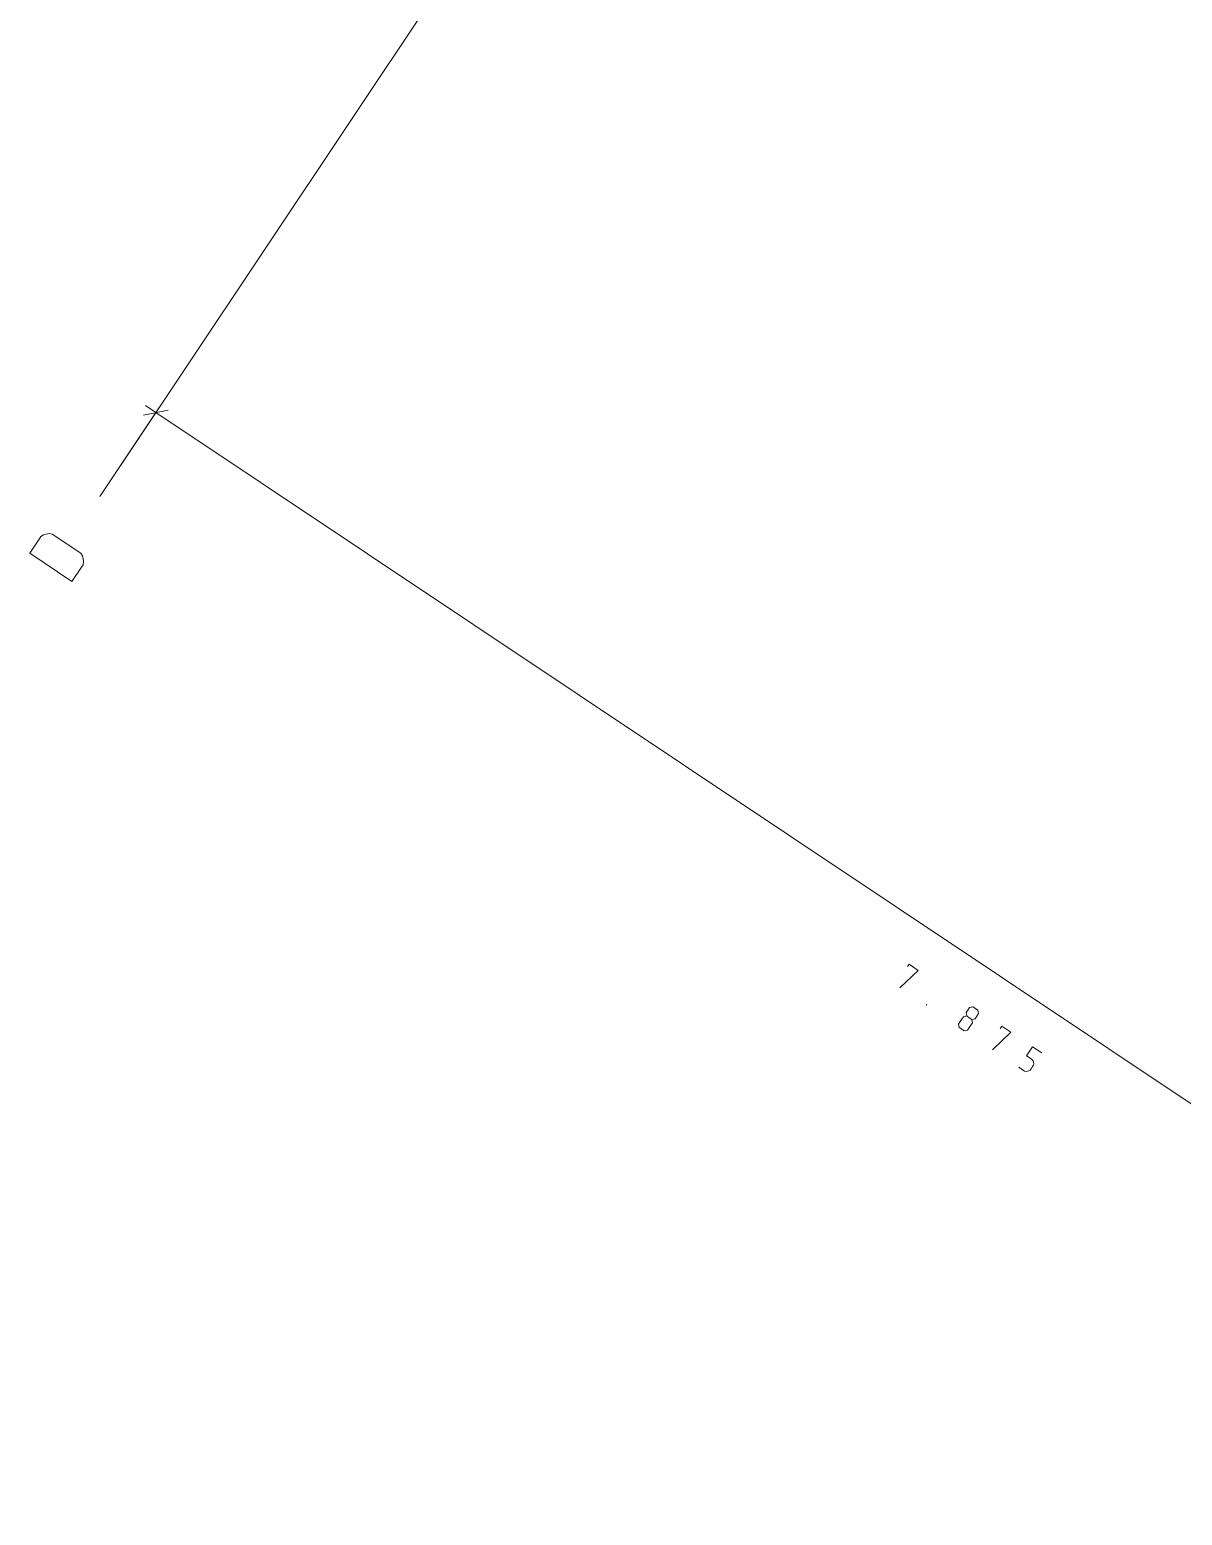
# Model space of a CAD drawing. Header units: metres. Extents: x 2680825 to 2680948, y 1252357 to 1252484.
# Drawn here: x 2680861.69 to 2680866.26, y 1252370.76 to 1252376.64 of the extents above; entities that cross this region are included whole.
import ezdxf

# ---------------------------------------------------------------- set-up
doc = ezdxf.new("R2010")
doc.units = ezdxf.units.M
doc.layers.add('0_BemassungAdo', color=5, linetype='Continuous', lineweight=0)
doc.layers.add('Bemaßung', color=7, linetype='Continuous', lineweight=13)
doc.layers.add('etappierung', color=7, linetype='Continuous')
doc.layers.get('0_BemassungAdo').off()

# ---------------------------------------------------------------- blocks, each defined once
blk = doc.blocks.new('asdölkfasdiouhqreq')
at = {"layer": 'Bemaßung'}
for p, q in [((9.9286, 31.8722), (9.8618, 31.8658)), ((9.8618, 31.8658), (9.881, 31.6654)), ((9.9404, 31.8733), (9.9286, 31.8722)), ((9.9522, 31.8697), (9.9404, 31.8733)), ((9.9614, 31.8622), (9.9522, 31.8697)), ((9.9705, 31.8546), (9.9614, 31.8622)), ((9.9763, 31.8437), (9.9705, 31.8546)), ((9.9774, 31.8319), (9.9763, 31.8437)), ((9.9881, 31.7206), (9.9774, 31.8319)), ((9.9597, 31.6729), (9.9705, 31.6787)), ((9.9705, 31.6787), (9.9781, 31.6878)), ((9.9781, 31.6878), (9.9856, 31.697)), ((9.9856, 31.697), (9.9893, 31.7088)), ((9.9893, 31.7088), (9.9881, 31.7206)), ((9.881, 31.6654), (9.9478, 31.6718)), ((9.9478, 31.6718), (9.9597, 31.6729)), ((10.8062, 28.0915), (10.7065, 28.1038)), ((10.7912, 28.1338), (10.802, 28.1349)), ((10.802, 28.1349), (10.8062, 28.0915)), ((10.7184, 27.979), (10.7239, 27.9796)), ((10.7422, 27.8335), (10.7334, 27.8229)), ((10.7334, 27.8229), (10.7346, 27.8109)), ((10.7346, 27.8109), (10.7357, 27.7989)), ((10.7357, 27.7989), (10.7464, 27.7901)), ((10.7542, 27.8346), (10.7422, 27.8335)), ((10.7464, 27.7901), (10.7583, 27.7912)), ((10.765, 27.8357), (10.7542, 27.8346)), ((10.7583, 27.7912), (10.7692, 27.7923)), ((10.777, 27.8368), (10.765, 27.8357)), ((10.7692, 27.7923), (10.7812, 27.7934)), ((10.7877, 27.8281), (10.777, 27.8368)), ((10.7812, 27.7934), (10.79, 27.8041)), ((10.7964, 27.8387), (10.7877, 27.8281)), ((10.7888, 27.8161), (10.7877, 27.8281)), ((10.79, 27.8041), (10.7888, 27.8161)), ((10.79, 27.8041), (10.8006, 27.7953)), ((10.8084, 27.8398), (10.7964, 27.8387)), ((10.8006, 27.7953), (10.8126, 27.7964)), ((10.8204, 27.841), (10.8084, 27.8398)), ((10.8126, 27.7964), (10.8246, 27.7976)), ((10.8311, 27.8322), (10.8204, 27.841)), ((10.8246, 27.7976), (10.8334, 27.8082)), ((10.8322, 27.8202), (10.8311, 27.8322)), ((10.8334, 27.8082), (10.8322, 27.8202)), ((10.8333, 27.6944), (10.8442, 27.6955)), ((10.8442, 27.6955), (10.8483, 27.6521)), ((10.8483, 27.6521), (10.7486, 27.6644)), ((10.7626, 27.5179), (10.7606, 27.5396)), ((10.7632, 27.5122), (10.7626, 27.5179)), ((10.766, 27.5069), (10.7632, 27.5122)), ((10.7705, 27.5032), (10.766, 27.5069)), ((10.7749, 27.4995), (10.7705, 27.5032)), ((10.7807, 27.4978), (10.7749, 27.4995)), ((10.7864, 27.4983), (10.7807, 27.4978)), ((10.7973, 27.4993), (10.7864, 27.4983)), ((10.803, 27.4999), (10.7973, 27.4993)), ((10.8083, 27.5027), (10.803, 27.4999)), ((10.812, 27.5072), (10.8083, 27.5027)), ((10.8157, 27.5116), (10.812, 27.5072)), ((10.8582, 27.549), (10.8148, 27.5448)), ((10.8148, 27.5448), (10.8169, 27.5231)), ((10.8175, 27.5174), (10.8157, 27.5116)), ((10.8169, 27.5231), (10.8175, 27.5174)), ((10.8624, 27.5056), (10.8582, 27.549))]:
    blk.add_line(p, q, dxfattribs=at)
at = {"layer": 'etappierung', "color": 5, "lineweight": 9}
blk.add_line((106.9863, 41.071), (10.2112, 31.792), dxfattribs=at)
at = {"layer": 'etappierung', "color": 5, "lineweight": 5}
for p, q in [((10.6477, 31.7983), (10.5706, 31.862)), ((10.6092, 31.8302), (10.6044, 31.8799)), ((10.634, 31.8325), (10.3604, 31.8063)), ((11.3604, 23.9948), (10.6092, 31.8302))]:
    blk.add_line(p, q, dxfattribs=at)
blk = doc.blocks.new('A$Cbb9cbaab')
blk.add_blockref('asdölkfasdiouhqreq', (-9.8618, -4.002))

msp = doc.modelspace()

# ---------------------------------------------------------------- block references
at = {"layer": '0_BemassungAdo', "rotation": 50.80316544729117}
msp.add_blockref('A$Cbb9cbaab', (2680883.2876, 1252356.959), dxfattribs=at)

doc.saveas('drawing.dxf')
